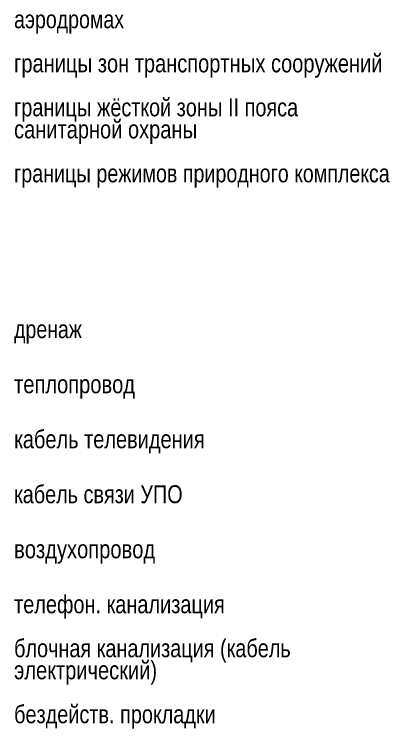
# Model space of a CAD drawing. Extents: x 8646 to 18206, y -17605 to -192.
# Drawn here: x 11168.11 to 11190.05, y -9076.47 to -9034.76 of the extents above; entities that cross this region are included whole.
import ezdxf

# ---------------------------------------------------------------- set-up
doc = ezdxf.new("R2010")
doc.units = 0
doc.layers.get('0').update_dxf_attribs({"linetype": 'CONTINUOUS'})
doc.styles.add('STYLE-ARIAL_NARROW', font='ARIALN.TTF')

msp = doc.modelspace()

# ---------------------------------------------------------------- texts
at = {"color": 8, "linetype": 'CONTINUOUS', "style": 'STYLE-ARIAL_NARROW'}
for s, height, width, p in [('аэродромах', 1.043, 0.956973, (11168.102, -9035.572)), ('границы зон транспортных сооружений', 1.06028, 0.963097, (11168.102, -9038.146)), ('границы жёсткой зоны II пояса ', 1.05344, 0.960695, (11168.102, -9040.713)), ('санитарной охраны', 1.06096, 0.963336, (11168.102, -9042)), ('границы режимов природного комплекса', 1.04711, 0.958441, (11168.102, -9044.566)), ('дренаж', 1.0413, 0.956359, (11168.102, -9053.664)), ('теплопровод', 1.06293, 0.96402, (11168.102, -9056.882)), ('кабель телевидения', 1.05856, 0.962495, (11168.102, -9060.093)), ('кабель связи УПО', 1.05239, 0.96032, (11168.102, -9063.303)), ('воздухопровод', 1.06443, 0.964541, (11168.102, -9066.518)), ('телефон. канализация', 1.05689, 0.961911, (11168.102, -9069.728)), ('блочная канализация (кабель ', 1.05413, 0.960937, (11168.102, -9072.296)), ('электрический)', 1.06218, 0.963758, (11168.102, -9073.583)), ('бездейств. прокладки', 1.05502, 0.961253, (11168.102, -9076.151))]:
    msp.add_text(s, height=height, dxfattribs=dict(at, width=width)).set_placement(p)

doc.saveas('drawing.dxf')
